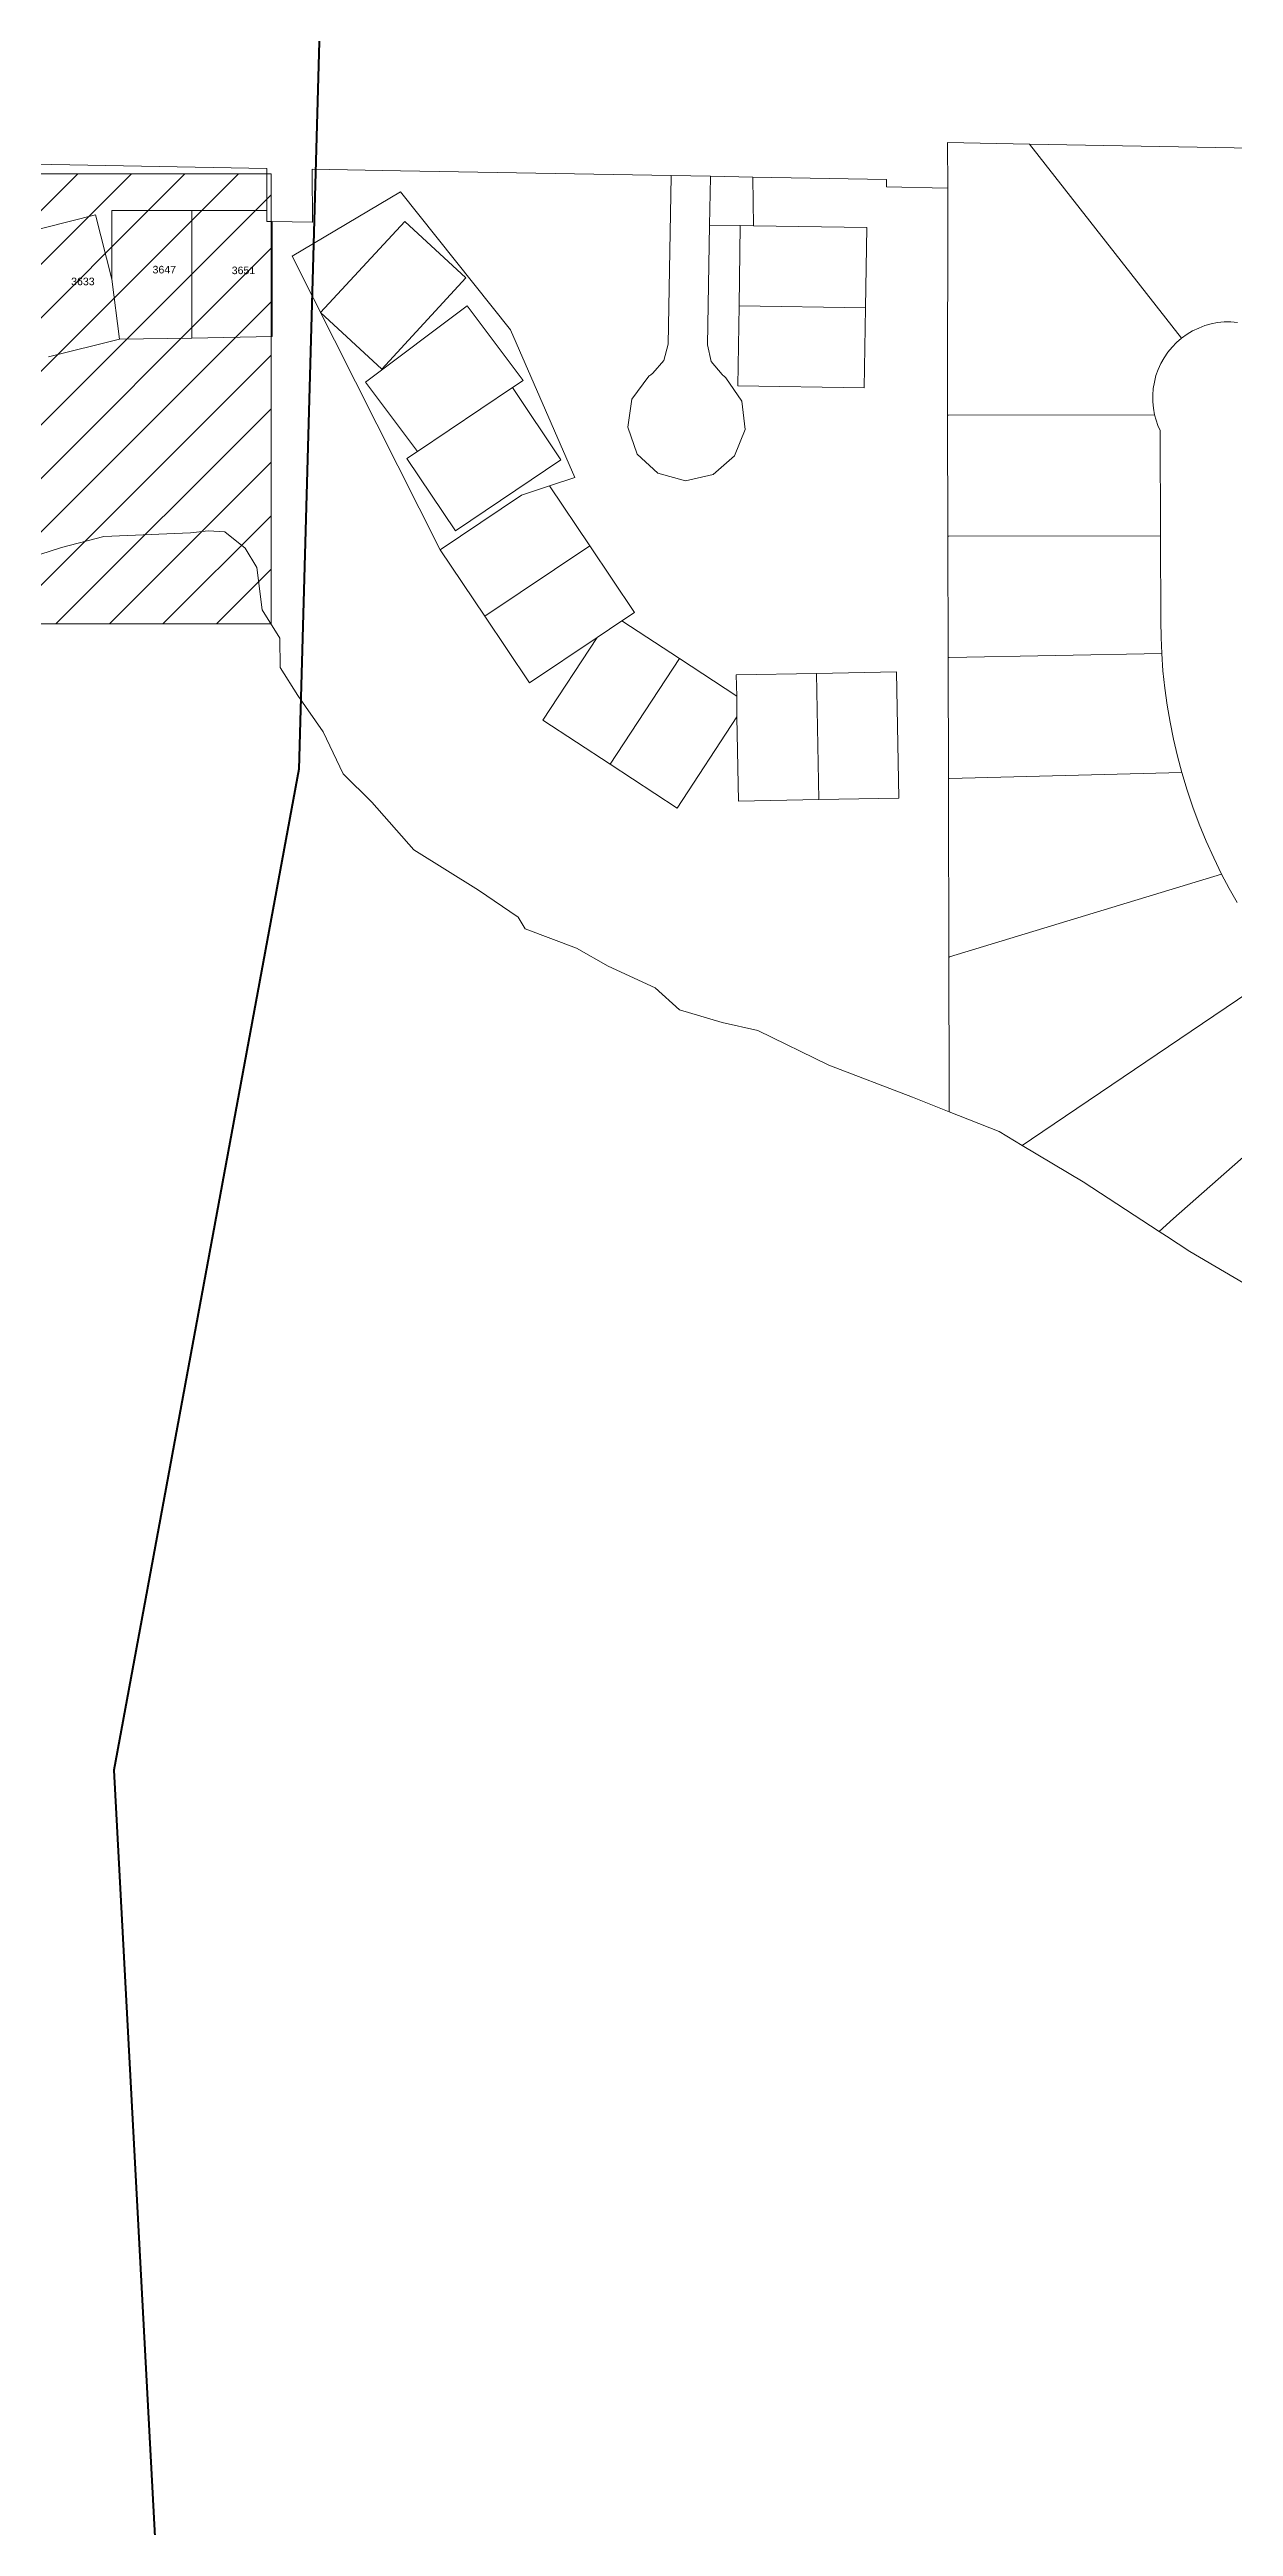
# Model space of a CAD drawing. Header units: feet. Extents: x 865220 to 2774701, y -2240498 to 961524.
# Drawn here: x 2768435 to 2769218, y 955645 to 957282 of the extents above; entities that cross this region are included whole.
import ezdxf

# ---------------------------------------------------------------- set-up
doc = ezdxf.new("R2010")
doc.units = ezdxf.units.FT
doc.header["$LTSCALE"] = 0.015
doc.header["$MEASUREMENT"] = 0
for name, color, linetype in [('NOTES', 7, 'Continuous'), ('Scott County Addresses', 7, 'Continuous'), ('TERMINAL SERVING AREAS', 1, 'Continuous')]:
    doc.layers.add(name, color=color, linetype=linetype)
doc.layers.add('Parcels', color=7, linetype='Continuous', lineweight=0)
doc.layers.add('Route_3_PSAs', color=1, linetype='Continuous', lineweight=100)
doc.styles.add('Dimensions 100', font='arial.ttf')

# ---------------------------------------------------------------- blocks, each defined once
blk = doc.blocks.new('ACMAP_ANN_TEMPLATE_Scott County Address')
at = {"layer": 'Scott County Addresses', "style": 'Dimensions 100'}
blk.add_attdef('ScottCountyAddress', (0, 0), '', height=50, dxfattribs=at)

msp = doc.modelspace()

# ---------------------------------------------------------------- hatches: boundary and pattern name
at = {"layer": 'NOTES', "lineweight": 5, "ltscale": 100}
h = msp.add_hatch(dxfattribs=at)
h.set_pattern_fill('ANSI31', color=1, scale=200)
h.paths.add_polyline_path([(2768092.6, 957200.1), (2768581.7, 957200.1), (2768581.7, 956902.7), (2768092.6, 956902.7)])

# ---------------------------------------------------------------- linework, layer by layer
at = {"layer": 'Parcels', "lineweight": 5}
for p, q in [((2769082.8, 957219.7), (2769028.8, 957220.7)), ((2769028.8, 957220.7), (2769028.8, 957220.6)), ((2769028.8, 957220.6), (2769028.9, 957190.7)), ((2769242.9, 957216.8), (2769082.8, 957219.7)), ((2769082.8, 957219.7), (2769082.9, 957219.6)), ((2769082.8, 957219.7), (2769082.8, 957219.7)), ((2769082.9, 957219.6), (2769183.4, 957091.6)), ((2768578.9, 957203.7), (2768166, 957211.1)), ((2768579, 957175.9), (2768578.9, 957203.7)), ((2768667.2, 957202.1), (2768608.9, 957203.2)), ((2768608.9, 957203.2), (2768608.9, 957202.6)), ((2768608.9, 957202.6), (2768609, 957168.2)), ((2768846.1, 957198.9), (2768667.2, 957202.1)), ((2768844.1, 957087.5), (2768846.1, 957198.4)), ((2768872.1, 957198.5), (2768846.1, 957198.9)), ((2768846.1, 957198.9), (2768846.1, 957198.4)), ((2768846.1, 957198.4), (2768846.1, 957198.9)), ((2768871.5, 957166.2), (2768872.1, 957197.9)), ((2768872.1, 957197.9), (2768871.5, 957166.2)), ((2768872.1, 957197.9), (2768872.1, 957198.5)), ((2768872.1, 957198.5), (2768872.1, 957198.5)), ((2768900.1, 957198), (2768872.1, 957198.5)), ((2768900.1, 957198), (2768900.1, 957198)), ((2768988.4, 957196.4), (2768900.1, 957198)), ((2768900.1, 957198), (2768900.1, 957197.4)), ((2768900.1, 957197.4), (2768900.4, 957165.8)), ((2768988.4, 957191.4), (2768988.4, 957196.4)), ((2768595.6, 957145.7), (2768667.3, 957188.3)), ((2768667.3, 957188.3), (2768739.9, 957097)), ((2768667.3, 957188.3), (2768667.3, 957188.3)), ((2769028.6, 957190.7), (2768988.4, 957191.4)), ((2769028.9, 957190.7), (2769028.6, 957190.7)), ((2769028.9, 957190.7), (2769028.8, 957040.6)), ((2768465.8, 957173), (2768414.4, 957160.1)), ((2768414.4, 957160.1), (2768465.8, 957173)), ((2768476.4, 957130.5), (2768465.8, 957173)), ((2768465.8, 957173), (2768476.4, 957130.5)), ((2768476.4, 957175.9), (2768476.4, 957130.5)), ((2768476.4, 957175.9), (2768529.4, 957175.9)), ((2768578.9, 957175.9), (2768529.4, 957175.9)), ((2768529.4, 957175.9), (2768529.4, 957091.6)), ((2768529.4, 957091.6), (2768529.4, 957175.9)), ((2768529.4, 957175.9), (2768529.4, 957175.9)), ((2768579, 957175.9), (2768578.9, 957175.9)), ((2768578.9, 957175.9), (2768579, 957175.9)), ((2768579, 957168.7), (2768579, 957175.9)), ((2768579, 957175.9), (2768579, 957175.9)), ((2768582.4, 957168.6), (2768579, 957168.7)), ((2768582.4, 957168.1), (2768582.4, 957168.6)), ((2768608.9, 957168.2), (2768582.4, 957168.6)), ((2768582.4, 957092.5), (2768582.4, 957168.1)), ((2768609, 957168.2), (2768608.9, 957168.2)), ((2768670, 957168.7), (2768614.4, 957108.4)), ((2768614.4, 957108.4), (2768670, 957168.7)), ((2768710.4, 957131.4), (2768670, 957168.7)), ((2768870.1, 957087), (2768871.5, 957166.2)), ((2768871.5, 957166.2), (2768870.1, 957087)), ((2768871.5, 957166.2), (2768891.8, 957165.9)), ((2768891, 957112.9), (2768891.8, 957165.9)), ((2768900.4, 957165.8), (2768891.8, 957165.9)), ((2768900.4, 957165.8), (2768900.4, 957165.8)), ((2768900.4, 957165.8), (2768975.3, 957164.6)), ((2768975.3, 957164.6), (2768974.5, 957111.6)), ((2768481.5, 957090.9), (2768476.4, 957130.5)), ((2768476.4, 957130.5), (2768476.4, 957130.5)), ((2768476.4, 957130.5), (2768481.5, 957090.9)), ((2768595.6, 957145.7), (2768693.5, 956951.7)), ((2768654.8, 957071.1), (2768710.4, 957131.4)), ((2768710.4, 957131.4), (2768654.8, 957071.1)), ((2768614.4, 957108.4), (2768654.8, 957071.1)), ((2768614.4, 957108.4), (2768614.4, 957108.4)), ((2768711.3, 957112.8), (2768644.1, 957062.4)), ((2768748.3, 957063.5), (2768711.3, 957112.8)), ((2768711.3, 957112.8), (2768748.3, 957063.5)), ((2768711.3, 957112.8), (2768711.3, 957112.8)), ((2768739.9, 957097), (2768782.4, 956999.4)), ((2768890.2, 957059.9), (2768891, 957112.9)), ((2768891, 957112.9), (2768974.5, 957111.6)), ((2768974.5, 957111.6), (2768973.6, 957058.6)), ((2768974.5, 957111.6), (2768974.5, 957111.6)), ((2769190.7, 957096.4), (2769194.7, 957098.2)), ((2769194.7, 957098.2), (2769198.7, 957099.8)), ((2769198.7, 957099.8), (2769202.9, 957101)), ((2769202.9, 957101), (2769207.2, 957101.8)), ((2769207.2, 957101.8), (2769211.6, 957102.2)), ((2769211.6, 957102.2), (2769215.9, 957102.2)), ((2769215.9, 957102.2), (2769220.3, 957101.9)), ((2768434.7, 957079.1), (2768481.5, 957090.9)), ((2768481.5, 957090.9), (2768529.4, 957091.6)), ((2768529.4, 957091.6), (2768582.4, 957092.5)), ((2768582.4, 957092.5), (2768529.4, 957091.6)), ((2768841.3, 957076.7), (2768844.1, 957087.5)), ((2768872.5, 957076.1), (2768870.1, 957087)), ((2768870.1, 957087), (2768872.5, 957076.1)), ((2769171.8, 957078.6), (2769174.3, 957082.3)), ((2769174.3, 957082.3), (2769177.1, 957085.6)), ((2769177.1, 957085.6), (2769180.1, 957088.7)), ((2769180.1, 957088.7), (2769183.4, 957091.6)), ((2769183.4, 957091.6), (2769187, 957094.1)), ((2769187, 957094.1), (2769190.7, 957096.4)), ((2768831.3, 957066.3), (2768820.2, 957051.2)), ((2768831.6, 957066.6), (2768831.3, 957066.3)), ((2768831.9, 957066.8), (2768831.6, 957066.6)), ((2768832.6, 957067.3), (2768831.9, 957066.8)), ((2768831.9, 957066.8), (2768832.6, 957067.3)), ((2768833.2, 957067.8), (2768832.6, 957067.3)), ((2768832.6, 957067.3), (2768833.2, 957067.8)), ((2768833.2, 957067.8), (2768833.6, 957068)), ((2768833.9, 957068.3), (2768833.6, 957068)), ((2768833.9, 957068.3), (2768841.3, 957076.7)), ((2768879.7, 957067.4), (2768872.5, 957076.1)), ((2768880, 957067.2), (2768879.7, 957067.4)), ((2768880.3, 957066.9), (2768880, 957067.2)), ((2768880, 957067.2), (2768880.3, 957066.9)), ((2768880.5, 957066.8), (2768880.3, 957066.9)), ((2768880.5, 957066.8), (2768880.6, 957066.7)), ((2768880.8, 957066.6), (2768880.6, 957066.7)), ((2768880.8, 957066.6), (2768881, 957066.4)), ((2768881.1, 957066.3), (2768881, 957066.4)), ((2768881, 957066.4), (2768881.1, 957066.3)), ((2768881.3, 957066.2), (2768881.1, 957066.3)), ((2768881.1, 957066.3), (2768881.3, 957066.2)), ((2768881.3, 957066.2), (2768881.7, 957065.8)), ((2768882.2, 957065.4), (2768881.7, 957065.8)), ((2768892.8, 957049.9), (2768882.2, 957065.4)), ((2769165.4, 957062.5), (2769166.4, 957066.8)), ((2769166.4, 957066.8), (2769167.9, 957070.9)), ((2769167.9, 957070.9), (2769169.7, 957074.8)), ((2769169.7, 957074.8), (2769171.8, 957078.6)), ((2768644.1, 957062.4), (2768678.4, 957016.7)), ((2768678.4, 957016.7), (2768644.1, 957062.4)), ((2768741.2, 957058.8), (2768678.4, 957016.7)), ((2768678.4, 957016.7), (2768741.2, 957058.8)), ((2768741.2, 957058.8), (2768748.3, 957063.5)), ((2768748.3, 957063.5), (2768741.2, 957058.8)), ((2768741.2, 957058.8), (2768741.2, 957058.8)), ((2768741.2, 957058.8), (2768773.2, 957011.1)), ((2768820.2, 957051.2), (2768817.4, 957032.6)), ((2768817.4, 957032.6), (2768820.2, 957051.2)), ((2768890.2, 957059.9), (2768973.6, 957058.6)), ((2768892.8, 957049.9), (2768894.9, 957031.2)), ((2769164.3, 957053.9), (2769164.7, 957058.2)), ((2769164.4, 957049.5), (2769164.3, 957053.9)), ((2769164.8, 957045.2), (2769164.4, 957049.5)), ((2769164.7, 957058.2), (2769165.4, 957062.5)), ((2768817.4, 957032.6), (2768823.6, 957014.9)), ((2768823.6, 957014.9), (2768817.4, 957032.6)), ((2769028.8, 957040.6), (2769029, 956960.6)), ((2769028.8, 957040.6), (2769029.3, 957040.6)), ((2769029.3, 957040.6), (2769165.6, 957040.9)), ((2769029.3, 957040.6), (2769029.3, 957040.6)), ((2769165.6, 957040.9), (2769164.8, 957045.2)), ((2769166.6, 957037.3), (2769165.6, 957040.9)), ((2769165.6, 957040.9), (2769165.6, 957040.9)), ((2769167.8, 957033.8), (2769166.6, 957037.3)), ((2769169.3, 957030.4), (2769167.8, 957033.8)), ((2768671.5, 957012), (2768678.4, 957016.7)), ((2768678.4, 957016.7), (2768678.4, 957016.7)), ((2768888, 957013.8), (2768894.9, 957031.2)), ((2768894.9, 957031.2), (2768888, 957013.8)), ((2769169.5, 956960.9), (2769169.3, 957030.4)), ((2768703.5, 956964.3), (2768671.5, 957012)), ((2768703.5, 956964.3), (2768773.2, 957011.1)), ((2768782.4, 956999.4), (2768765.7, 956993.9)), ((2768837.4, 957002.2), (2768823.6, 957014.9)), ((2768837.4, 957002.2), (2768855.5, 956997.3)), ((2768855.5, 956997.3), (2768873.8, 957001.5)), ((2768873.8, 957001.5), (2768855.5, 956997.3)), ((2768873.8, 957001.5), (2768888, 957013.8)), ((2768747.3, 956987.8), (2768693.5, 956951.7)), ((2768693.5, 956951.7), (2768747.3, 956987.8)), ((2768765.7, 956993.9), (2768747.3, 956987.8)), ((2768747.3, 956987.8), (2768765.7, 956993.9)), ((2768792.3, 956954.2), (2768765.7, 956993.9)), ((2768765.7, 956993.9), (2768792.3, 956954.2)), ((2768407.7, 956941.7), (2768443.2, 956953.1)), ((2768443.2, 956953.1), (2768471.2, 956960.4)), ((2768471.2, 956960.4), (2768528.5, 956962.9)), ((2768528.5, 956962.9), (2768540.1, 956964.2)), ((2768540.1, 956964.2), (2768551.1, 956963.5)), ((2768551.1, 956963.5), (2768564.6, 956952.7)), ((2768564.6, 956952.7), (2768572.2, 956939.9)), ((2768693.5, 956951.7), (2768723, 956907.7)), ((2768693.5, 956951.7), (2768693.5, 956951.7)), ((2768792.3, 956954.2), (2768723, 956907.7)), ((2768723, 956907.7), (2768792.3, 956954.2)), ((2768792.3, 956954.2), (2768792.3, 956954.2)), ((2768792.3, 956954.2), (2768821.9, 956910.2)), ((2769029.4, 956960.6), (2769029, 956960.6)), ((2769029, 956960.6), (2769029.1, 956880.6)), ((2769029.4, 956960.6), (2769029.5, 956960.6)), ((2769169.5, 956960.9), (2769029.5, 956960.6)), ((2769169.6, 956904.6), (2769169.5, 956960.9)), ((2769169.5, 956960.9), (2769169.5, 956960.9)), ((2768572.2, 956939.9), (2768575.8, 956912)), ((2768575.8, 956912), (2768587.5, 956893.3)), ((2768752.5, 956863.7), (2768723, 956907.7)), ((2768813.6, 956904.7), (2768797.3, 956893.8)), ((2768797.3, 956893.8), (2768813.6, 956904.7)), ((2768813.6, 956904.7), (2768821.9, 956910.2)), ((2768821.9, 956910.2), (2768813.6, 956904.7)), ((2768851.5, 956879.8), (2768813.6, 956904.7)), ((2768813.6, 956904.7), (2768851.5, 956879.8)), ((2768821.9, 956910.2), (2768821.9, 956910.2)), ((2769169.8, 956893.8), (2769169.6, 956904.6)), ((2768587.5, 956893.3), (2768587.7, 956873.9)), ((2768752.5, 956863.7), (2768797.3, 956893.8)), ((2768797.3, 956893.8), (2768752.5, 956863.7)), ((2768797.3, 956893.8), (2768761.4, 956839)), ((2768761.4, 956839), (2768797.3, 956893.8)), ((2769170.3, 956883.1), (2769169.8, 956893.8)), ((2768587.7, 956873.9), (2768599.4, 956855.3)), ((2768851.5, 956879.8), (2768805.7, 956809.9)), ((2768889.4, 956854.9), (2768851.5, 956879.8)), ((2768851.5, 956879.8), (2768851.5, 956879.8)), ((2768851.5, 956879.8), (2768889.4, 956854.9)), ((2768889.1, 956869.1), (2768942.1, 956870)), ((2768889.1, 956869.1), (2768889.4, 956854.9)), ((2768995.1, 956871), (2768942.1, 956870)), ((2768942.1, 956870), (2768995.1, 956871)), ((2768943.7, 956786.6), (2768942.1, 956870)), ((2768942.1, 956870), (2768943.7, 956786.6)), ((2768996.6, 956787.6), (2768995.1, 956871)), ((2769029.5, 956880.6), (2769029.1, 956880.6)), ((2769029.3, 956800.6), (2769029.1, 956880.6)), ((2769029.7, 956880.6), (2769029.5, 956880.6)), ((2769029.7, 956880.6), (2769170.3, 956883.1)), ((2769171.1, 956871.7), (2769170.3, 956883.1)), ((2769172.4, 956860.3), (2769171.1, 956871.7)), ((2768599.4, 956855.3), (2768616.2, 956831.3)), ((2768889.4, 956854.9), (2768889.6, 956841.2)), ((2768889.4, 956854.9), (2768889.4, 956854.9)), ((2769173.9, 956849), (2769172.4, 956860.3)), ((2768761.4, 956839), (2768805.7, 956809.9)), ((2768805.7, 956809.9), (2768761.4, 956839)), ((2768850.1, 956780.9), (2768889.6, 956841.2)), ((2768890.7, 956785.6), (2768889.6, 956841.2)), ((2769175.8, 956837.7), (2769173.9, 956849)), ((2769178.1, 956826.5), (2769175.8, 956837.7)), ((2768616.2, 956831.3), (2768629.3, 956803.7)), ((2769180.7, 956815.4), (2769178.1, 956826.5)), ((2768629.3, 956803.7), (2768648.4, 956784.9)), ((2768805.7, 956809.9), (2768850.1, 956780.9)), ((2768850.1, 956780.9), (2768805.7, 956809.9)), ((2769183.6, 956804.4), (2769029.8, 956800.6)), ((2769029.8, 956800.6), (2769183.6, 956804.4)), ((2769183.6, 956804.4), (2769180.7, 956815.4)), ((2769187.1, 956792.9), (2769183.6, 956804.4)), ((2769183.6, 956804.4), (2769183.6, 956804.4)), ((2768943.7, 956786.6), (2768890.7, 956785.6)), ((2768943.7, 956786.6), (2768996.6, 956787.6)), ((2768943.7, 956786.6), (2768943.7, 956786.6)), ((2768996.6, 956787.6), (2768996.6, 956787.6)), ((2769029.6, 956800.6), (2769029.3, 956800.6)), ((2769029.3, 956800.6), (2769029.6, 956800.6)), ((2769029.3, 956788.2), (2769029.3, 956800.6)), ((2769029.5, 956682.4), (2769029.3, 956788.2)), ((2769029.8, 956800.6), (2769029.6, 956800.6)), ((2769029.6, 956800.6), (2769029.8, 956800.6)), ((2769190.9, 956781.5), (2769187.1, 956792.9)), ((2768648.4, 956784.9), (2768676.1, 956753.3)), ((2769195.1, 956770.3), (2769190.9, 956781.5)), ((2769199.7, 956759.2), (2769195.1, 956770.3)), ((2768676.1, 956753.3), (2768718.7, 956726.7)), ((2769204.6, 956748.2), (2769199.7, 956759.2)), ((2769209.8, 956737.4), (2769030.1, 956682.6)), ((2769209.8, 956737.4), (2769204.6, 956748.2)), ((2769214.8, 956727.9), (2769209.8, 956737.4)), ((2769209.8, 956737.4), (2769209.8, 956737.4)), ((2768718.7, 956726.7), (2768745.1, 956708.8)), ((2769220.1, 956718.6), (2769214.8, 956727.9)), ((2768745.1, 956708.8), (2768749.7, 956701.3)), ((2768749.7, 956701.3), (2768783.6, 956688.5)), ((2768783.6, 956688.5), (2768804.4, 956676.6)), ((2768804.4, 956676.6), (2768835.6, 956662.2)), ((2769029.8, 956682.5), (2769029.5, 956682.4)), ((2769029.5, 956682.4), (2769029.8, 956682.5)), ((2769029.7, 956592.9), (2769029.5, 956682.4)), ((2769030.1, 956682.6), (2769029.8, 956682.5)), ((2769250.3, 956674.5), (2769084.3, 956562.2)), ((2769084.3, 956562.2), (2769250.3, 956674.5)), ((2768835.6, 956662.2), (2768851.6, 956647.7)), ((2768851.6, 956647.7), (2768879.8, 956639.3)), ((2768879.8, 956639.3), (2768903.4, 956634.1)), ((2768903.4, 956634.1), (2768950.2, 956611)), ((2768950.2, 956611), (2769005.5, 956589.9)), ((2769178, 956509.7), (2769303.4, 956620.3)), ((2769005.5, 956589.9), (2769029.7, 956580.3)), ((2769029.7, 956592.9), (2769029.7, 956580.3)), ((2769029.7, 956580.3), (2769029.7, 956592.9)), ((2769029.7, 956580.3), (2769029.9, 956580.2)), ((2769029.9, 956580.2), (2769062.8, 956567.2)), ((2769062.8, 956567.2), (2769078.1, 956558)), ((2769084.3, 956562.2), (2769078.1, 956558)), ((2769078.1, 956558), (2769118.4, 956534)), ((2769118.4, 956534), (2769168.5, 956501.3)), ((2769168.5, 956501.3), (2769178, 956509.7)), ((2769168.5, 956501.3), (2769173.4, 956498.2)), ((2769173.4, 956498.2), (2769188.9, 956487.9)), ((2769188.9, 956487.9), (2769234.6, 956461.2))]:
    msp.add_line(p, q, dxfattribs=at)
at = {"layer": 'Route_3_PSAs', "ltscale": 50, "flags": 128}
msp.add_lwpolyline([(2765847.9, 957447.7), (2768617.2, 957421.7), (2768600.1, 956806.7), (2768477.8, 956145.2), (2768507.8, 955585.1), (2769992.3, 955585.1), (2769862.1, 953817.7), (2766205.5, 950780.9), (2765276.3, 950776.5), (2764380.6, 951884), (2763720.6, 951884), (2763786.2, 954650.6), (2764381.1, 954801.5), (2766461.2, 954801.5), (2766410.2, 955994.1), (2765829.7, 956000.3), (2765847.9, 957447.7)], dxfattribs=at)
at = {"layer": 'TERMINAL SERVING AREAS', "lineweight": 5, "ltscale": 50}
msp.add_lwpolyline([(2768092.6, 957200.1), (2768581.7, 957200.1), (2768581.7, 956902.7), (2768092.6, 956902.7)], close=True, dxfattribs=at)

# ---------------------------------------------------------------- block references
at = {"layer": 'Scott County Addresses', "lineweight": 5, "xscale": 0.1, "yscale": 0.1, "zscale": 0.1}
for p, values in [((2768449.6, 957126.5), {'ScottCountyAddress': '3633'}), ((2768503.4, 957134.3), {'ScottCountyAddress': '3647'}), ((2768555.7, 957133.8), {'ScottCountyAddress': '3651'})]:
    msp.add_blockref('ACMAP_ANN_TEMPLATE_Scott County Address', p, dxfattribs=at).add_auto_attribs(values)

doc.saveas('drawing.dxf')
